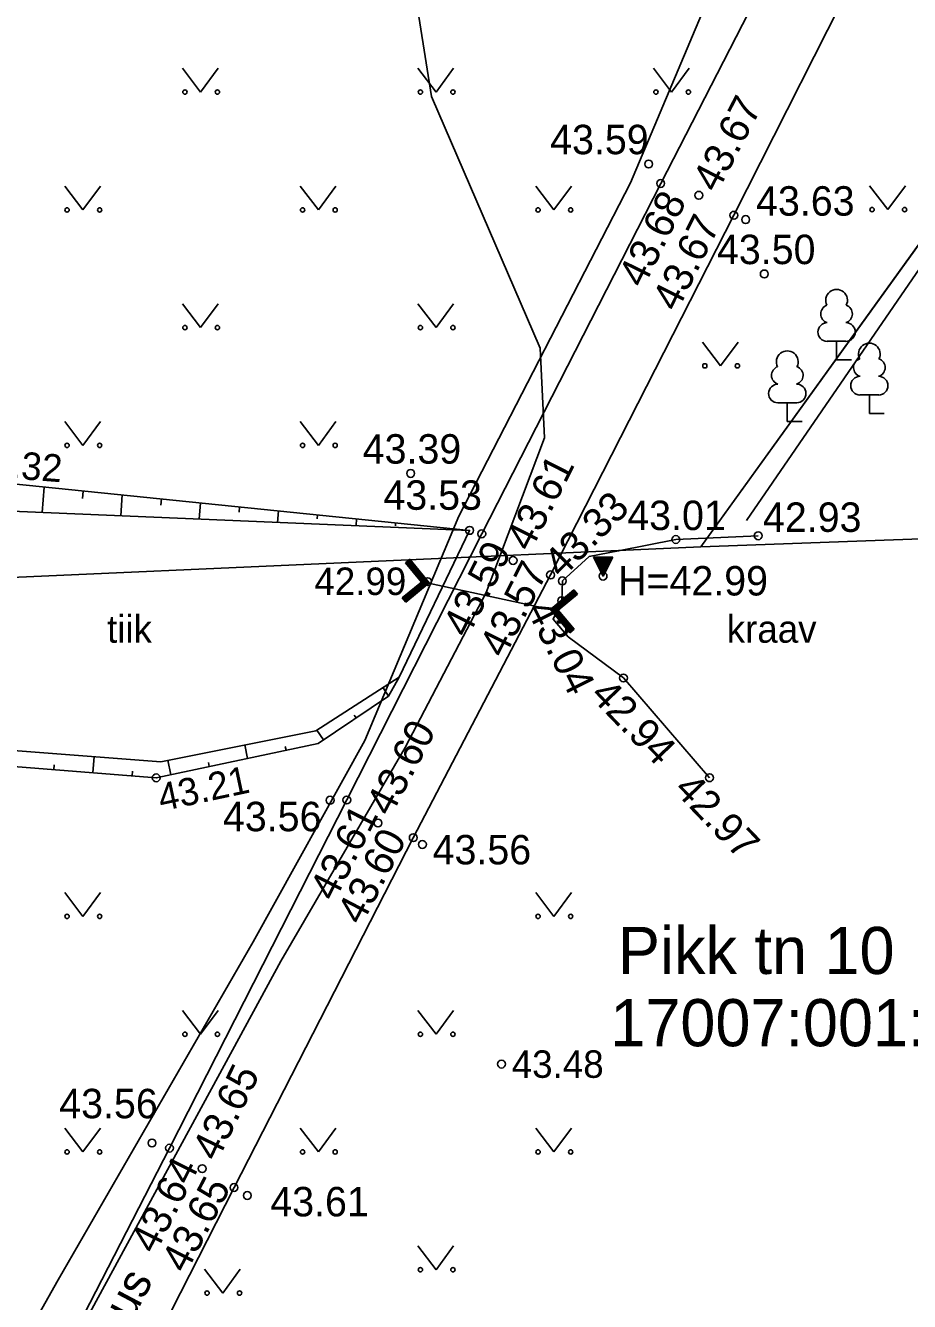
# Model space of a CAD drawing. Extents: x 641898 to 642152, y 6456148 to 6456452.
# Drawn here: x 642046.54 to 642069.06, y 6456314.19 to 6456346.7 of the extents above; entities that cross this region are included whole.
import ezdxf

# ---------------------------------------------------------------- set-up
doc = ezdxf.new("R2010")
doc.units = 0
for name, color, linetype in [('AED', 7, 'Continuous'), ('HALJASTUS', 7, 'Continuous'), ('HOONEDET', 7, 'Continuous'), ('KORGUS', 7, 'Continuous'), ('MPKAABEL', 7, 'Continuous'), ('PIIR', 7, 'Continuous'), ('PUU', 7, 'Continuous'), ('RELJEEF', 7, 'Continuous'), ('TEE', 7, 'Continuous'), ('TRUUP', 7, 'Continuous'), ('TTRASS', 7, 'Continuous'), ('VEEKOGU', 7, 'Continuous')]:
    doc.layers.add(name, color=color, linetype=linetype)

msp = doc.modelspace()

# ---------------------------------------------------------------- linework, layer by layer
at = {"layer": 'AED'}
msp.add_lwpolyline([(642086.606, 6456365.23), (642079.978, 6456356.039), (642064.909, 6456334.09)], dxfattribs=at)
at = {"layer": 'HALJASTUS'}
for p, q in [((642050.537, 6456345.607), (642051, 6456345)), ((642051, 6456345), (642051.446, 6456345.607)), ((642056.537, 6456345.607), (642057, 6456345)), ((642057, 6456345), (642057.446, 6456345.607)), ((642062.537, 6456345.607), (642063, 6456345)), ((642063, 6456345), (642063.446, 6456345.607)), ((642047.537, 6456342.607), (642048, 6456342)), ((642048, 6456342), (642048.446, 6456342.607)), ((642053.537, 6456342.607), (642054, 6456342)), ((642054, 6456342), (642054.446, 6456342.607)), ((642059.537, 6456342.607), (642060, 6456342)), ((642060, 6456342), (642060.446, 6456342.607)), ((642068.045, 6456342.615), (642068.509, 6456342.008)), ((642068.509, 6456342.008), (642068.954, 6456342.615)), ((642050.537, 6456339.607), (642051, 6456339)), ((642051, 6456339), (642051.446, 6456339.607)), ((642056.537, 6456339.607), (642057, 6456339)), ((642057, 6456339), (642057.446, 6456339.607)), ((642063.784, 6456338.634), (642064.247, 6456338.027)), ((642064.247, 6456338.027), (642064.693, 6456338.634)), ((642047.537, 6456336.607), (642048, 6456336)), ((642048, 6456336), (642048.446, 6456336.607)), ((642053.537, 6456336.607), (642054, 6456336)), ((642054, 6456336), (642054.446, 6456336.607)), ((642047.537, 6456324.607), (642048, 6456324)), ((642048, 6456324), (642048.446, 6456324.607)), ((642059.537, 6456324.607), (642060, 6456324)), ((642060, 6456324), (642060.446, 6456324.607)), ((642050.537, 6456321.607), (642051, 6456321)), ((642051, 6456321), (642051.446, 6456321.607)), ((642056.537, 6456321.607), (642057, 6456321)), ((642057, 6456321), (642057.446, 6456321.607)), ((642047.537, 6456318.607), (642048, 6456318)), ((642048, 6456318), (642048.446, 6456318.607)), ((642053.537, 6456318.607), (642054, 6456318)), ((642054, 6456318), (642054.446, 6456318.607)), ((642059.537, 6456318.607), (642060, 6456318)), ((642060, 6456318), (642060.446, 6456318.607)), ((642056.537, 6456315.607), (642057, 6456315)), ((642057, 6456315), (642057.446, 6456315.607)), ((642051.1, 6456315.012), (642051.564, 6456314.405)), ((642051.564, 6456314.405), (642052.009, 6456315.012))]:
    msp.add_line(p, q, dxfattribs=at)
for centre in [(642050.599, 6456345), (642051.428, 6456345), (642056.599, 6456345), (642057.428, 6456345), (642062.599, 6456345), (642063.428, 6456345), (642047.599, 6456342), (642048.428, 6456342), (642053.599, 6456342), (642054.428, 6456342), (642059.599, 6456342), (642060.428, 6456342), (642068.108, 6456342.008), (642068.936, 6456342.008), (642050.599, 6456339), (642051.428, 6456339), (642056.599, 6456339), (642057.428, 6456339), (642063.846, 6456338.027), (642064.675, 6456338.027), (642047.599, 6456336), (642048.428, 6456336), (642053.599, 6456336), (642054.428, 6456336), (642047.599, 6456324), (642048.428, 6456324), (642059.599, 6456324), (642060.428, 6456324), (642050.599, 6456321), (642051.428, 6456321), (642056.599, 6456321), (642057.428, 6456321), (642047.599, 6456318), (642048.428, 6456318), (642053.599, 6456318), (642054.428, 6456318), (642059.599, 6456318), (642060.428, 6456318), (642056.599, 6456315), (642057.428, 6456315), (642051.163, 6456314.405), (642051.991, 6456314.405)]:
    msp.add_circle(centre, 0.055, dxfattribs=at)
at = {"layer": 'HOONEDET'}
for p, q in [((642061.253, 6456332.67), (642061.007, 6456333.157)), ((642061.499, 6456333.157), (642061.007, 6456333.157)), ((642061.015, 6456333.14), (642061.359, 6456332.879)), ((642061.034, 6456333.157), (642061.37, 6456332.901)), ((642061.041, 6456333.089), (642061.347, 6456332.856)), ((642061.067, 6456333.038), (642061.336, 6456332.833)), ((642061.076, 6456333.157), (642061.382, 6456332.924)), ((642061.093, 6456332.987), (642061.324, 6456332.811)), ((642061.117, 6456333.157), (642061.393, 6456332.947)), ((642061.158, 6456333.157), (642061.405, 6456332.969)), ((642061.199, 6456333.157), (642061.416, 6456332.992)), ((642061.241, 6456333.157), (642061.427, 6456333.015)), ((642061.253, 6456332.67), (642061.499, 6456333.157)), ((642061.282, 6456333.157), (642061.439, 6456333.037)), ((642061.323, 6456333.157), (642061.45, 6456333.06)), ((642061.364, 6456333.157), (642061.462, 6456333.083)), ((642061.406, 6456333.157), (642061.473, 6456333.105)), ((642061.447, 6456333.157), (642061.485, 6456333.128)), ((642061.488, 6456333.157), (642061.496, 6456333.151)), ((642061.118, 6456332.936), (642061.313, 6456332.788)), ((642061.144, 6456332.885), (642061.301, 6456332.765)), ((642061.17, 6456332.833), (642061.29, 6456332.743)), ((642061.196, 6456332.782), (642061.278, 6456332.72)), ((642061.222, 6456332.731), (642061.267, 6456332.697)), ((642061.248, 6456332.68), (642061.255, 6456332.674))]:
    msp.add_line(p, q, dxfattribs=at)
at = {"layer": 'KORGUS'}
for centre in [(642062.415, 6456343.168), (642062.721, 6456342.673), (642063.693, 6456342.372), (642064.585, 6456341.863), (642064.887, 6456341.753), (642065.36, 6456340.368), (642056.351, 6456335.286), (642057.852, 6456333.835), (642058.163, 6456333.748), (642063.107, 6456333.602), (642065.206, 6456333.698), (642058.961, 6456333.069), (642056.785, 6456332.53), (642059.916, 6456332.701), (642060.216, 6456332.548), (642061.253, 6456332.67), (642060.199, 6456332.044), (642061.773, 6456330.076), (642049.869, 6456327.531), (642063.966, 6456327.534), (642054.299, 6456326.961), (642054.724, 6456326.967), (642055.52, 6456326.38), (642056.418, 6456326.006), (642056.651, 6456325.834), (642058.666, 6456320.239), (642049.762, 6456318.228), (642050.208, 6456318.098), (642051.041, 6456317.576), (642051.851, 6456317.094), (642052.19, 6456316.892)]:
    msp.add_circle(centre, 0.1, dxfattribs=at)
at = {"layer": 'MPKAABEL'}
msp.add_lwpolyline([(642042.36, 6456305.86), (642047.37, 6456314.74), (642052.34, 6456323.35), (642055.18, 6456328.48), (642057.58, 6456334.2), (642061.95, 6456342.69), (642065.5, 6456351.11), (642065.94, 6456351.48), (642068.02, 6456352.88), (642068.81, 6456353.66), (642074.015, 6456361.398), (642075.265, 6456362.909), (642082.862, 6456372.041), (642091.541, 6456379.68), (642096.542, 6456384.081)], dxfattribs=at)
at = {"layer": 'PIIR'}
for points in [[(642014.833, 6456379.743), (642022.41, 6456385.37), (642046.27, 6456403.18), (642048.75, 6456408.2), (642051.82, 6456407.19), (642085.36, 6456416.4), (642109.3, 6456396.57), (642073.4, 6456346.82), (642063.74, 6456333.42), (642017.92, 6456331.38), (641993.48, 6456331.76), (641987.367, 6456331.835)], [(642088.288, 6456334.305), (642063.74, 6456333.42), (642109.3, 6456396.57), (642134.8, 6456380.23), (642123.086, 6456366.473)], [(641987.367, 6456331.835), (641993.48, 6456331.76), (642017.92, 6456331.38), (642063.74, 6456333.42), (642088.288, 6456334.305)]]:
    msp.add_lwpolyline(points, dxfattribs=at)
at = {"layer": 'PUU'}
for p, q in [((642067.442, 6456338.652), (642066.962, 6456338.652)), ((642067.202, 6456338.177), (642067.202, 6456338.652)), ((642067.582, 6456338.177), (642067.202, 6456338.177)), ((642068.277, 6456337.285), (642067.797, 6456337.285)), ((642068.037, 6456336.81), (642068.037, 6456337.285)), ((642066.187, 6456337.086), (642065.707, 6456337.086)), ((642065.947, 6456336.611), (642065.947, 6456337.086)), ((642066.327, 6456336.611), (642065.947, 6456336.611)), ((642068.417, 6456336.81), (642068.037, 6456336.81))]:
    msp.add_line(p, q, dxfattribs=at)
for centre, radius, start, end in [((642067.202, 6456339.697), 0.277, 332.5799, 207.4201), ((642067.032, 6456339.35), 0.233, 109.0217, 253.1415), ((642067.372, 6456339.35), 0.233, 286.8508, 70.9859), ((642066.965, 6456338.889), 0.238, 90.0016, 269.3953), ((642067.439, 6456338.889), 0.238, 270.6047, 89.9984), ((642068.037, 6456338.33), 0.277, 332.5799, 207.4201), ((642065.947, 6456338.131), 0.277, 332.5799, 207.4201), ((642067.867, 6456337.983), 0.233, 109.0217, 253.1415), ((642068.207, 6456337.983), 0.233, 286.8508, 70.9859), ((642065.777, 6456337.784), 0.233, 109.0217, 253.1415), ((642066.117, 6456337.784), 0.233, 286.8508, 70.9859), ((642065.709, 6456337.323), 0.238, 90.0016, 269.3953), ((642066.184, 6456337.323), 0.238, 270.6047, 89.9984), ((642067.8, 6456337.522), 0.238, 90.0016, 269.3953), ((642068.274, 6456337.522), 0.238, 270.6047, 89.9984)]:
    msp.add_arc(centre, radius, start, end, dxfattribs=at)
at = {"layer": 'RELJEEF'}
for p, q in [((642047.014, 6456334.94), (642046.965, 6456334.29)), ((642048.009, 6456334.838), (642047.995, 6456334.651)), ((642049.004, 6456334.737), (642048.964, 6456334.207)), ((642050, 6456334.635), (642049.987, 6456334.477)), ((642050.995, 6456334.534), (642050.963, 6456334.123)), ((642051.99, 6456334.433), (642051.98, 6456334.303)), ((642052.985, 6456334.331), (642052.963, 6456334.039)), ((642053.98, 6456334.23), (642053.973, 6456334.128)), ((642054.975, 6456334.128), (642054.962, 6456333.956)), ((642055.969, 6456334.027), (642055.964, 6456333.954)), ((642055.789, 6456329.616), (642055.651, 6456329.821)), ((642054.959, 6456329.058), (642054.914, 6456329.126)), ((642054.129, 6456328.5), (642053.964, 6456328.746)), ((642052.197, 6456328.026), (642052.125, 6456328.369)), ((642053.176, 6456328.235), (642053.155, 6456328.333)), ((642047.258, 6456327.738), (642047.268, 6456327.861)), ((642048.255, 6456327.659), (642048.287, 6456328.072)), ((642050.241, 6456327.61), (642050.163, 6456327.978)), ((642051.219, 6456327.818), (642051.197, 6456327.925)), ((642049.252, 6456327.58), (642049.261, 6456327.705))]:
    msp.add_line(p, q, dxfattribs=at)
for points in [[(642029.043, 6456335.93), (642045.049, 6456335.14), (642057.852, 6456333.835)], [(642056.062, 6456330.095), (642055.789, 6456329.616), (642053.993, 6456328.409), (642049.869, 6456327.531), (642041.004, 6456328.234), (642039.134, 6456330.314), (642035.244, 6456330.59)]]:
    msp.add_lwpolyline(points, dxfattribs=at)
at = {"layer": 'TEE'}
for points in [[(642035.159, 6456294.737), (642036.89, 6456297.103), (642041.174, 6456302.984), (642044.24, 6456307.225), (642045.129, 6456308.47), (642045.603, 6456309.17), (642047.239, 6456312.312), (642050.208, 6456318.098), (642054.724, 6456326.967), (642058.163, 6456333.748), (642062.721, 6456342.673), (642066.238, 6456349.525), (642069.016, 6456354.973), (642071.844, 6456360.526), (642076.241, 6456366.306), (642079.394, 6456370.497), (642081.688, 6456373.557), (642086.106, 6456379.495), (642086.143, 6456379.552)], [(642086.143, 6456379.552), (642086.542, 6456379.217), (642086.456, 6456379.098), (642087.606, 6456378.256), (642083.115, 6456372.312), (642080.839, 6456369.283), (642077.741, 6456365.153), (642073.576, 6456359.641), (642070.739, 6456354.091), (642067.991, 6456348.596), (642064.585, 6456341.863), (642059.916, 6456332.701), (642056.418, 6456326.006), (642051.851, 6456317.094), (642047.291, 6456308.146), (642042.674, 6456301.758), (642038.063, 6456295.464), (642040.204, 6456289.729)]]:
    msp.add_lwpolyline(points, dxfattribs=at)
at = {"layer": 'TRUUP'}
for p, q in [((642056.22, 6456333.01), (642056.329, 6456333.101)), ((642056.626, 6456332.52), (642056.22, 6456333.01)), ((642056.223, 6456333.005), (642056.378, 6456333.041)), ((642056.241, 6456332.984), (642056.396, 6456333.019)), ((642056.254, 6456333.038), (642056.361, 6456333.063)), ((642056.259, 6456332.962), (642056.414, 6456332.998)), ((642056.726, 6456332.511), (642056.274, 6456333.055)), ((642056.277, 6456332.941), (642056.432, 6456332.976)), ((642056.295, 6456332.919), (642056.45, 6456332.955)), ((642056.297, 6456333.073), (642056.343, 6456333.084)), ((642056.826, 6456332.502), (642056.329, 6456333.101)), ((642056.313, 6456332.898), (642056.468, 6456332.933)), ((642056.33, 6456332.876), (642056.486, 6456332.912)), ((642056.348, 6456332.855), (642056.504, 6456332.89)), ((642056.366, 6456332.833), (642056.522, 6456332.869)), ((642056.384, 6456332.811), (642056.539, 6456332.847)), ((642056.402, 6456332.79), (642056.557, 6456332.826)), ((642056.42, 6456332.768), (642056.575, 6456332.804)), ((642056.438, 6456332.747), (642056.593, 6456332.783)), ((642056.456, 6456332.725), (642056.611, 6456332.761)), ((642056.473, 6456332.704), (642056.629, 6456332.739)), ((642056.491, 6456332.682), (642056.647, 6456332.718)), ((642056.509, 6456332.661), (642056.665, 6456332.696)), ((642056.527, 6456332.639), (642056.682, 6456332.675)), ((642056.545, 6456332.618), (642056.7, 6456332.653)), ((642056.563, 6456332.596), (642056.718, 6456332.632)), ((642056.136, 6456332.114), (642056.626, 6456332.52)), ((642056.182, 6456332.059), (642056.726, 6456332.511)), ((642056.227, 6456332.005), (642056.826, 6456332.502)), ((642056.306, 6456332.255), (642056.614, 6456332.326)), ((642056.349, 6456332.29), (642056.657, 6456332.361)), ((642056.391, 6456332.326), (642056.7, 6456332.397)), ((642056.434, 6456332.361), (642056.742, 6456332.432)), ((642056.477, 6456332.397), (642056.785, 6456332.468)), ((642056.52, 6456332.432), (642056.826, 6456332.503)), ((642056.562, 6456332.468), (642056.808, 6456332.524)), ((642056.581, 6456332.575), (642056.736, 6456332.61)), ((642056.599, 6456332.553), (642056.754, 6456332.589)), ((642056.605, 6456332.503), (642056.79, 6456332.546)), ((642056.617, 6456332.531), (642056.772, 6456332.567)), ((642060.512, 6456332.32), (642059.913, 6456331.823)), ((642060.603, 6456332.211), (642060.512, 6456332.32)), ((642056.136, 6456332.114), (642056.227, 6456332.005)), ((642056.137, 6456332.113), (642056.443, 6456332.184)), ((642056.155, 6456332.092), (642056.401, 6456332.148)), ((642056.173, 6456332.07), (642056.358, 6456332.113)), ((642056.178, 6456332.148), (642056.486, 6456332.219)), ((642056.191, 6456332.049), (642056.315, 6456332.077)), ((642056.209, 6456332.027), (642056.272, 6456332.042)), ((642056.22, 6456332.184), (642056.529, 6456332.255)), ((642056.263, 6456332.219), (642056.571, 6456332.29)), ((642060.557, 6456332.265), (642060.013, 6456331.814)), ((642060.348, 6456331.999), (642060.04, 6456331.928)), ((642060.391, 6456332.034), (642060.082, 6456331.964)), ((642060.603, 6456332.211), (642060.113, 6456331.804)), ((642060.433, 6456332.07), (642060.125, 6456331.999)), ((642060.476, 6456332.105), (642060.168, 6456332.035)), ((642060.519, 6456332.141), (642060.21, 6456332.07)), ((642060.562, 6456332.176), (642060.253, 6456332.105)), ((642060.602, 6456332.211), (642060.296, 6456332.141)), ((642060.584, 6456332.233), (642060.339, 6456332.176)), ((642060.566, 6456332.254), (642060.381, 6456332.212)), ((642060.548, 6456332.276), (642060.424, 6456332.247)), ((642060.531, 6456332.298), (642060.467, 6456332.283)), ((642059.913, 6456331.823), (642060.41, 6456331.224)), ((642060.22, 6456331.893), (642059.914, 6456331.822)), ((642060.177, 6456331.857), (642059.932, 6456331.801)), ((642060.134, 6456331.822), (642059.949, 6456331.779)), ((642060.262, 6456331.928), (642059.954, 6456331.857)), ((642060.123, 6456331.793), (642059.967, 6456331.758)), ((642060.141, 6456331.772), (642059.985, 6456331.736)), ((642060.305, 6456331.963), (642059.997, 6456331.893)), ((642060.158, 6456331.75), (642060.003, 6456331.714)), ((642060.013, 6456331.814), (642060.465, 6456331.27)), ((642060.176, 6456331.729), (642060.021, 6456331.693)), ((642060.194, 6456331.707), (642060.039, 6456331.671)), ((642060.212, 6456331.686), (642060.057, 6456331.65)), ((642060.23, 6456331.664), (642060.075, 6456331.628)), ((642060.113, 6456331.804), (642060.52, 6456331.315)), ((642060.248, 6456331.642), (642060.093, 6456331.607)), ((642060.266, 6456331.621), (642060.11, 6456331.585)), ((642060.284, 6456331.599), (642060.128, 6456331.564)), ((642060.302, 6456331.578), (642060.146, 6456331.542)), ((642060.319, 6456331.556), (642060.164, 6456331.521)), ((642060.337, 6456331.535), (642060.182, 6456331.499)), ((642060.355, 6456331.513), (642060.2, 6456331.478)), ((642060.373, 6456331.492), (642060.218, 6456331.456)), ((642060.391, 6456331.47), (642060.236, 6456331.434)), ((642060.409, 6456331.449), (642060.253, 6456331.413)), ((642060.427, 6456331.427), (642060.271, 6456331.391)), ((642060.445, 6456331.406), (642060.289, 6456331.37)), ((642060.462, 6456331.384), (642060.307, 6456331.348)), ((642060.48, 6456331.362), (642060.325, 6456331.327)), ((642060.498, 6456331.341), (642060.343, 6456331.305)), ((642060.516, 6456331.319), (642060.361, 6456331.284)), ((642060.485, 6456331.287), (642060.379, 6456331.262)), ((642060.443, 6456331.251), (642060.397, 6456331.241)), ((642060.52, 6456331.315), (642060.41, 6456331.224))]:
    msp.add_line(p, q, dxfattribs=at)
msp.add_lwpolyline([(642059.913, 6456331.823), (642056.726, 6456332.511)], dxfattribs=at)
at = {"layer": 'TTRASS'}
msp.add_lwpolyline([(642072.71, 6456384.713), (642067.823, 6456388.634), (642065.486, 6456390.69), (642064.504, 6456390.944), (642063.651, 6456390.606), (642062.557, 6456389.709), (642059.295, 6456385.291), (642058.332, 6456383.326), (642057.87, 6456378.756), (642056.478, 6456367.363), (642056.549, 6456355.589), (642056.26, 6456348.815), (642056.88, 6456344.889), (642059.65, 6456338.474), (642059.761, 6456336.195), (642058.277, 6456332.253), (642056.208, 6456328.302), (642053.045, 6456322.857), (642046.785, 6456311.342)], dxfattribs=at)
at = {"layer": 'VEEKOGU'}
for points in [[(642028.996, 6456334.552), (642044.774, 6456334.382), (642057.852, 6456333.835), (642056.062, 6456330.095), (642053.938, 6456328.73), (642049.984, 6456327.942), (642041.471, 6456328.592), (642039.879, 6456331.075), (642035.669, 6456331.457), (642034.787, 6456331.523)], [(642065.206, 6456333.698), (642063.107, 6456333.602), (642061.65, 6456333.312), (642060.901, 6456333.167), (642060.216, 6456332.548), (642060.199, 6456332.044), (642059.978, 6456331.574), (642060.368, 6456331.127), (642061.773, 6456330.076), (642063.966, 6456327.534)]]:
    msp.add_lwpolyline(points, dxfattribs=at)

# ---------------------------------------------------------------- texts
at = {"layer": 'KORGUS'}
for s, height, rotation, p in [('43.67', 0.75, 62.4608, (642064.157, 6456342.408)), ('43.68', 0.75, 63.6314, (642062.279, 6456339.982)), ('43.67', 0.75, 63.7084, (642063.14, 6456339.375)), (' 43.32', 0.7, 355.6574, (642044.853, 6456335.258)), ('43.61', 0.75, 63.0225, (642059.405, 6456333.263)), ('43.33', 0.75, 45.2523, (642060.198, 6456332.585)), ('43.59', 0.75, 62.9919, (642057.799, 6456331.068)), ('43.57', 0.75, 63.2388, (642058.734, 6456330.552)), ('43.04', 0.75, 296.4479, (642059.288, 6456331.826)), ('42.94', 0.75, 313.8647, (642060.894, 6456329.61)), ('43.60', 0.75, 62.1787, (642055.84, 6456326.517)), (' 43.21', 0.7, 12.013, (642049.744, 6456326.622)), ('42.97', 0.75, 313.7546, (642063.028, 6456327.208)), ('43.61', 0.75, 63.1331, (642054.409, 6456324.352)), ('43.60', 0.75, 62.4153, (642055.101, 6456323.75)), ('43.65', 0.75, 64.0263, (642051.422, 6456317.73)), ('43.64', 0.75, 63.3294, (642049.844, 6456315.37)), ('43.65', 0.75, 62.5469, (642050.627, 6456314.879))]:
    msp.add_text(s, height=height, rotation=rotation, dxfattribs=at).set_placement(p)
for s, height, p in [('43.59', 0.75, (642059.905, 6456343.418)), ('43.63', 0.75, (642065.151, 6456341.853)), ('43.50', 0.75, (642064.155, 6456340.618)), ('43.39', 0.75, (642055.13, 6456335.536)), ('43.53', 0.75, (642055.658, 6456334.36)), ('43.01', 0.75, (642061.87, 6456333.843)), ('42.93', 0.75, (642065.327, 6456333.797)), (' 42.99', 0.7, (642053.638, 6456332.189)), ('H=42.99', 0.75, (642061.636, 6456332.177)), ('43.56', 0.75, (642051.569, 6456326.171)), ('43.56', 0.75, (642056.911, 6456325.327)), (' 43.48', 0.7, (642058.666, 6456319.889)), ('43.56', 0.75, (642047.398, 6456318.859)), ('43.61', 0.75, (642052.775, 6456316.36))]:
    msp.add_text(s, height=height, dxfattribs=at).set_placement(p)
at = {"layer": 'PIIR'}
for s, p in [('Pikk tn 10', (642061.633, 6456322.534)), ('17007:001:0064', (642061.437, 6456320.694))]:
    msp.add_text(s, height=1.2, dxfattribs=at).set_placement(p)
at = {"layer": 'TEE'}
msp.add_text('kruus', height=0.85, rotation=62.1155, dxfattribs=at).set_placement((642048.505, 6456312.272))
at = {"layer": 'VEEKOGU'}
for s, p in [('tiik', (642048.616, 6456330.973)), ('kraav', (642064.403, 6456330.973))]:
    msp.add_text(s, height=0.7, dxfattribs=at).set_placement(p)

doc.saveas('drawing.dxf')
